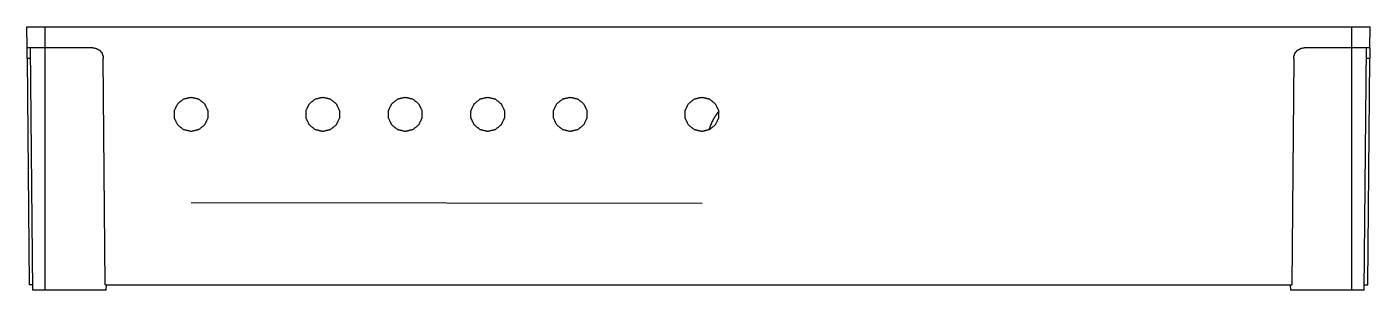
# Model space of a CAD drawing. Header units: millimetres. Extents: x 21 to 276, y 104 to 154.
import ezdxf

# ---------------------------------------------------------------- set-up
doc = ezdxf.new("R2010")
doc.units = ezdxf.units.MM
doc.layers.add('View001', color=7, linetype='CONTINUOUS')

msp = doc.modelspace()

# ---------------------------------------------------------------- linework, layer by layer
at = {"layer": 'View001'}
for p, q in [((21.43, 149.58), (21.39, 153.58)), ((24.89, 153.58), (272.99, 153.58)), ((24.89, 149.58), (24.89, 153.58)), ((272.99, 149.58), (272.99, 153.58)), ((276.46, 149.58), (276.49, 153.58)), ((22.5, 103.58), (22.09, 149.58)), ((33.91, 149.58), (24.89, 149.58)), ((24.89, 103.58), (24.89, 149.58)), ((272.99, 149.58), (263.98, 149.58)), ((272.99, 103.58), (272.99, 149.58)), ((275.39, 103.58), (275.79, 149.58)), ((21.45, 147.59), (21.82, 104.58)), ((22.11, 147.59), (21.45, 147.59)), ((36.29, 104.58), (35.91, 147.59)), ((261.98, 147.59), (261.6, 104.58)), ((276.44, 147.59), (275.78, 147.59)), ((276.07, 104.58), (276.44, 147.59)), ((52.57, 120.23), (149.62, 120.12)), ((22.49, 104.58), (21.82, 104.58)), ((36.48, 103.58), (24.89, 103.58)), ((36.29, 104.58), (261.6, 104.58)), ((36.48, 103.58), (36.49, 104.58)), ((261.41, 103.58), (261.4, 104.58)), ((272.99, 103.58), (261.41, 103.58)), ((275.4, 104.58), (276.07, 104.58))]:
    msp.add_line(p, q, dxfattribs=at)
for points, degree, knots in [([(21.39, 153.58), (21.41, 153.58), (21.42, 153.58), (21.45, 153.58), (21.48, 153.58), (21.54, 153.58), (21.59, 153.58), (21.67, 153.58), (21.74, 153.58), (21.84, 153.58), (21.93, 153.58), (22.04, 153.58), (22.16, 153.58), (22.29, 153.58), (22.42, 153.58), (22.57, 153.58), (22.71, 153.58), (22.87, 153.58), (23.03, 153.58), (23.2, 153.58), (23.38, 153.58), (23.56, 153.58), (23.74, 153.58), (23.93, 153.58), (24.12, 153.58), (24.5, 153.58), (24.89, 153.58)], 2, [3.141593, 3.141593, 3.141593, 3.253792, 3.253792, 3.365992, 3.365992, 3.478192, 3.478192, 3.590392, 3.590392, 3.702591, 3.702591, 3.814791, 3.814791, 3.926991, 3.926991, 4.039191, 4.039191, 4.15139, 4.15139, 4.26359, 4.26359, 4.37579, 4.37579, 4.48799, 4.48799, 4.712389, 4.712389, 4.712389]), ([(272.99, 153.58), (273.39, 153.58), (273.77, 153.58), (273.96, 153.58), (274.15, 153.58), (274.33, 153.58), (274.51, 153.58), (274.69, 153.58), (274.86, 153.58), (275.02, 153.58), (275.18, 153.58), (275.32, 153.58), (275.47, 153.58), (275.6, 153.58), (275.73, 153.58), (275.84, 153.58), (275.96, 153.58), (276.05, 153.58), (276.15, 153.58), (276.22, 153.58), (276.3, 153.58), (276.35, 153.58), (276.41, 153.58), (276.44, 153.58), (276.47, 153.58), (276.48, 153.58), (276.49, 153.58)], 2, [4.712389, 4.712389, 4.712389, 4.936788, 4.936788, 5.048988, 5.048988, 5.161188, 5.161188, 5.273388, 5.273388, 5.385587, 5.385587, 5.497787, 5.497787, 5.609987, 5.609987, 5.722187, 5.722187, 5.834386, 5.834386, 5.946586, 5.946586, 6.058786, 6.058786, 6.170986, 6.170986, 6.283185, 6.283185, 6.283185]), ([(21.45, 147.59), (21.44, 148.06), (21.44, 148.61), (21.43, 149), (21.43, 149.19), (21.43, 149.34), (21.43, 149.44), (21.43, 149.53), (21.43, 149.58), (21.43, 149.58)], 3, [1.579523, 1.579523, 1.579523, 1.579523, 2.360558, 2.360558, 2.360558, 2.751075, 2.751075, 2.751075, 3.141593, 3.141593, 3.141593, 3.141593]), ([(24.89, 149.58), (24.51, 149.58), (24.12, 149.58), (23.94, 149.58), (23.75, 149.58), (23.57, 149.58), (23.39, 149.58), (23.22, 149.58), (23.05, 149.58), (22.89, 149.58), (22.73, 149.58), (22.59, 149.58), (22.44, 149.58), (22.32, 149.58), (22.19, 149.58), (22.07, 149.58), (21.96, 149.58), (21.87, 149.58), (21.77, 149.58), (21.7, 149.58), (21.62, 149.58), (21.57, 149.58), (21.52, 149.58), (21.48, 149.58), (21.45, 149.58), (21.44, 149.58), (21.43, 149.58)], 2, [4.712389, 4.712389, 4.712389, 4.936788, 4.936788, 5.048988, 5.048988, 5.161188, 5.161188, 5.273388, 5.273388, 5.385587, 5.385587, 5.497787, 5.497787, 5.609987, 5.609987, 5.722187, 5.722187, 5.834386, 5.834386, 5.946586, 5.946586, 6.058786, 6.058786, 6.170986, 6.170986, 6.283185, 6.283185, 6.283185]), ([(33.91, 149.58), (34.15, 149.58), (34.4, 149.53), (34.64, 149.44), (34.89, 149.34), (35.13, 149.19), (35.32, 149), (35.52, 148.8), (35.67, 148.57), (35.77, 148.32), (35.87, 148.08), (35.91, 147.83), (35.91, 147.59)], 3, [0, 0, 0, 0, 0.390517, 0.390517, 0.390517, 0.781035, 0.781035, 0.781035, 1.171552, 1.171552, 1.171552, 1.56207, 1.56207, 1.56207, 1.56207]), ([(261.98, 147.59), (261.98, 147.83), (262.02, 148.08), (262.12, 148.32), (262.22, 148.57), (262.37, 148.8), (262.57, 149), (262.76, 149.19), (263, 149.34), (263.24, 149.44), (263.49, 149.53), (263.74, 149.58), (263.98, 149.58)], 3, [1.579523, 1.579523, 1.579523, 1.579523, 1.97004, 1.97004, 1.97004, 2.360558, 2.360558, 2.360558, 2.751075, 2.751075, 2.751075, 3.141593, 3.141593, 3.141593, 3.141593]), ([(276.46, 149.58), (276.45, 149.58), (276.44, 149.58), (276.41, 149.58), (276.37, 149.58), (276.32, 149.58), (276.27, 149.58), (276.19, 149.58), (276.12, 149.58), (276.02, 149.58), (275.93, 149.58), (275.82, 149.58), (275.7, 149.58), (275.57, 149.58), (275.45, 149.58), (275.3, 149.58), (275.16, 149.58), (275, 149.58), (274.84, 149.58), (274.67, 149.58), (274.5, 149.58), (274.32, 149.58), (274.14, 149.58), (273.95, 149.58), (273.77, 149.58), (273.38, 149.58), (272.99, 149.58)], 2, [3.141593, 3.141593, 3.141593, 3.253792, 3.253792, 3.365992, 3.365992, 3.478192, 3.478192, 3.590392, 3.590392, 3.702591, 3.702591, 3.814791, 3.814791, 3.926991, 3.926991, 4.039191, 4.039191, 4.15139, 4.15139, 4.26359, 4.26359, 4.37579, 4.37579, 4.48799, 4.48799, 4.712389, 4.712389, 4.712389]), ([(276.46, 149.58), (276.46, 149.58), (276.46, 149.53), (276.46, 149.44), (276.46, 149.34), (276.46, 149.19), (276.45, 149), (276.45, 148.61), (276.45, 148.06), (276.44, 147.59)], 3, [0, 0, 0, 0, 0.390517, 0.390517, 0.390517, 0.781035, 0.781035, 0.781035, 1.56207, 1.56207, 1.56207, 1.56207]), ([(150.98, 134.03), (151.02, 134.17), (151.07, 134.3), (151.16, 134.57), (151.26, 134.83), (151.36, 135.09), (151.47, 135.34), (151.59, 135.6), (151.72, 135.85), (151.85, 136.1), (151.99, 136.34), (152.06, 136.46), (152.14, 136.58), (152.29, 136.81), (152.45, 137.04), (152.61, 137.27), (152.78, 137.49)], 2, [8.1452868, 8.1452868, 8.1452868, 8.1722575, 8.1722575, 8.2261989, 8.2261989, 8.2801404, 8.2801404, 8.3340818, 8.3340818, 8.3880232, 8.3880232, 8.4149939, 8.4149939, 8.4689354, 8.4689354, 8.5228768, 8.5228768, 8.5228768]), ([(24.89, 103.58), (24.76, 103.58), (24.63, 103.58), (24.36, 103.58), (24.1, 103.58), (23.98, 103.58), (23.85, 103.58), (23.74, 103.58), (23.62, 103.58), (23.51, 103.58), (23.4, 103.58), (23.3, 103.58), (23.2, 103.58), (23.11, 103.58), (23.02, 103.58), (22.94, 103.58), (22.86, 103.58), (22.8, 103.58), (22.73, 103.58), (22.68, 103.58), (22.63, 103.58), (22.59, 103.58), (22.56, 103.58), (22.53, 103.58), (22.51, 103.58), (22.5, 103.58), (22.5, 103.58)], 2, [1.570796, 1.570796, 1.570796, 1.682996, 1.682996, 1.907396, 1.907396, 2.019595, 2.019595, 2.131795, 2.131795, 2.243995, 2.243995, 2.356194, 2.356194, 2.468394, 2.468394, 2.580594, 2.580594, 2.692794, 2.692794, 2.804993, 2.804993, 2.917193, 2.917193, 3.029393, 3.029393, 3.141593, 3.141593, 3.141593]), ([(275.39, 103.58), (275.39, 103.58), (275.38, 103.58), (275.36, 103.58), (275.33, 103.58), (275.3, 103.58), (275.26, 103.58), (275.21, 103.58), (275.16, 103.58), (275.09, 103.58), (275.03, 103.58), (274.95, 103.58), (274.87, 103.58), (274.78, 103.58), (274.69, 103.58), (274.59, 103.58), (274.49, 103.58), (274.38, 103.58), (274.27, 103.58), (274.15, 103.58), (274.04, 103.58), (273.91, 103.58), (273.79, 103.58), (273.66, 103.58), (273.53, 103.58), (273.26, 103.58), (272.99, 103.58)], 2, [3.141593, 3.141593, 3.141593, 3.253792, 3.253792, 3.365992, 3.365992, 3.478192, 3.478192, 3.590392, 3.590392, 3.702591, 3.702591, 3.814791, 3.814791, 3.926991, 3.926991, 4.039191, 4.039191, 4.15139, 4.15139, 4.26359, 4.26359, 4.37579, 4.37579, 4.48799, 4.48799, 4.712389, 4.712389, 4.712389])]:
    msp.add_open_spline(points, degree=degree, knots=knots, dxfattribs=at)
for points in [[(52.59, 140.21), (51.18, 139.89), (50.05, 138.99), (49.42, 137.69), (49.42, 136.24), (50.05, 134.94), (51.18, 134.03), (52.59, 133.71), (54, 134.03), (55.13, 134.94), (55.75, 136.24), (55.75, 137.69), (55.13, 138.99), (54, 139.89), (52.59, 140.21)], [(77.59, 140.21), (76.18, 139.89), (75.05, 138.99), (74.42, 137.69), (74.42, 136.24), (75.05, 134.94), (76.18, 134.03), (77.59, 133.71), (79, 134.03), (80.13, 134.94), (80.75, 136.24), (80.75, 137.69), (80.13, 138.99), (79, 139.89), (77.59, 140.21)], [(93.25, 140.21), (91.84, 139.89), (90.71, 138.99), (90.08, 137.69), (90.08, 136.24), (90.71, 134.94), (91.84, 134.03), (93.25, 133.71), (94.66, 134.03), (95.79, 134.94), (96.42, 136.24), (96.42, 137.69), (95.79, 138.99), (94.66, 139.89), (93.25, 140.21)], [(108.91, 140.21), (107.5, 139.89), (106.37, 138.99), (105.74, 137.69), (105.74, 136.24), (106.37, 134.94), (107.5, 134.03), (108.91, 133.71), (110.32, 134.03), (111.45, 134.94), (112.08, 136.24), (112.08, 137.69), (111.45, 138.99), (110.32, 139.89), (108.91, 140.21)], [(124.58, 140.21), (123.17, 139.89), (122.04, 138.99), (121.41, 137.69), (121.41, 136.24), (122.04, 134.94), (123.17, 134.03), (124.58, 133.71), (125.99, 134.03), (127.12, 134.94), (127.75, 136.24), (127.75, 137.69), (127.12, 138.99), (125.99, 139.89), (124.58, 140.21)], [(149.58, 140.21), (148.17, 139.89), (147.04, 138.99), (146.41, 137.69), (146.41, 136.24), (147.04, 134.94), (148.17, 134.03), (149.58, 133.71), (150.99, 134.03), (152.12, 134.94), (152.75, 136.24), (152.75, 137.69), (152.12, 138.99), (150.99, 139.89), (149.58, 140.21)]]:
    msp.add_open_spline(points, degree=1, dxfattribs=at)

doc.saveas('drawing.dxf')
